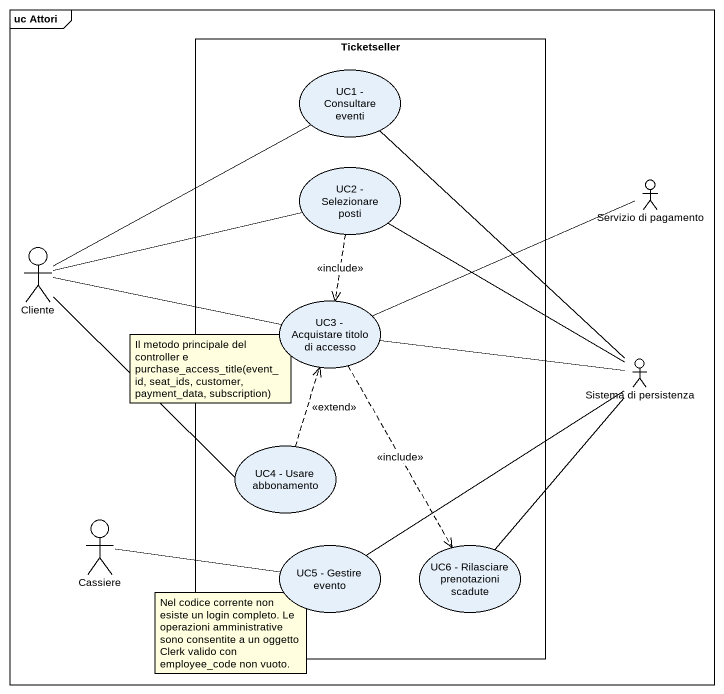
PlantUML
@startuml
mainframe uc Attori
rectangle Ticketseller {
  usecase "UC1 - Consultare eventi" as UC1_Consultare_eventi
  usecase "UC2 - Selezionare posti" as UC2_Selezionare_posti
  usecase "UC3 - Acquistare titolo di accesso" as UC3_Acquistare_titolo_di
  usecase "UC4 - Usare abbonamento" as UC4_Usare_abbonamento
  usecase "UC5 - Gestire evento" as UC5_Gestire_evento
  usecase "UC6 - Rilasciare prenotazioni scadute" as UC6_Rilasciare_prenotazioni
}
actor "Servizio di pagamento" as Servizio_di_pagamento
actor Cliente
actor "Sistema di persistenza" as Sistema_di_persistenza
actor Cassiere
UC1_Consultare_eventi -- Sistema_di_persistenza
UC2_Selezionare_posti ..> UC3_Acquistare_titolo_di : <<include>>
UC2_Selezionare_posti -- Sistema_di_persistenza
Cliente -up- UC1_Consultare_eventi
Cliente -right- UC2_Selezionare_posti
Cliente -right- UC3_Acquistare_titolo_di
Cliente -- UC4_Usare_abbonamento
UC3_Acquistare_titolo_di -right- Servizio_di_pagamento
UC3_Acquistare_titolo_di -right- Sistema_di_persistenza
UC3_Acquistare_titolo_di ..> UC6_Rilasciare_prenotazioni : <<include>>
UC4_Usare_abbonamento .up.> UC3_Acquistare_titolo_di : <<extend>>
Cassiere -right- UC5_Gestire_evento
UC5_Gestire_evento -up- Sistema_di_persistenza
UC6_Rilasciare_prenotazioni -up- Sistema_di_persistenza
note as N1
  Il metodo principale del controller e purchase_access_title(event_id, seat_ids, customer, payment_data, subscription)
end note
note as N2
  Nel codice corrente non esiste un login completo. Le operazioni amministrative sono consentite a un oggetto Clerk valido con employee_code non vuoto.
end note
@enduml
